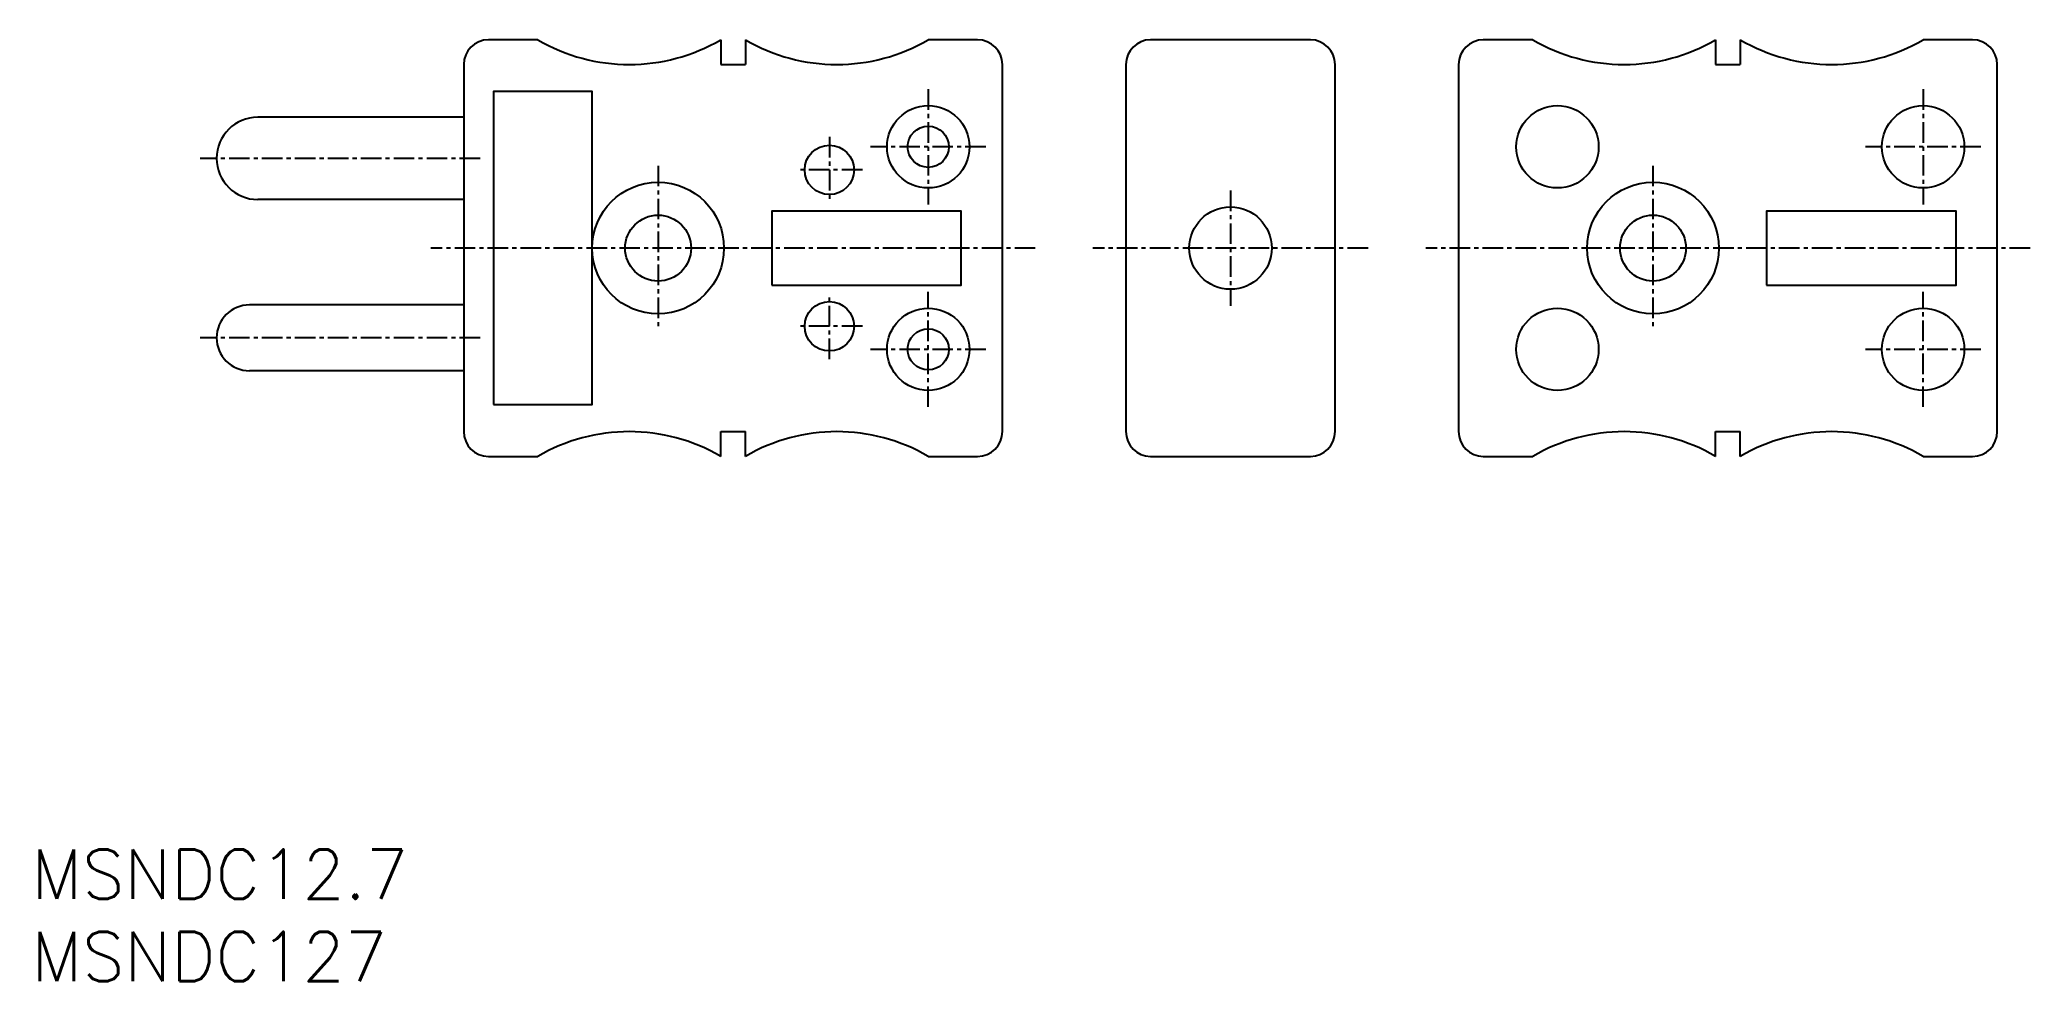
# Model space of a CAD drawing. Extents: x 76 to 197, y 60 to 118.
import ezdxf
from ezdxf.enums import TextEntityAlignment as Align

# ---------------------------------------------------------------- set-up
doc = ezdxf.new("R2010")
doc.units = 0
doc.linetypes.add('CENTER', pattern=[2, 1.25, -0.25, 0.25, -0.25])
doc.layers.get('0').update_dxf_attribs({"linetype": 'CONTINUOUS'})
doc.layers.add('CENTER', color=1, linetype='CENTER')
doc.styles.get("Standard").update_dxf_attribs({"font": 'txt.shx', "bigfont": 'extfont.shx'})

msp = doc.modelspace()

# ---------------------------------------------------------------- linework, layer by layer
at = {"color": 7, "linetype": 'CONTINUOUS'}
for p, q in [((117.55, 117.65), (117.55, 116.15)), ((119.05, 117.65), (119.05, 116.15)), ((177.95, 117.65), (177.95, 116.15)), ((179.45, 117.65), (179.45, 116.15)), ((117.55, 116.15), (119.05, 116.15)), ((177.95, 116.15), (179.45, 116.15)), ((101.95, 112.95), (89.45, 112.95)), ((101.95, 107.95), (89.45, 107.95)), ((101.95, 101.55), (88.95, 101.55)), ((101.95, 97.55), (88.95, 97.55)), ((117.55, 92.35), (117.55, 93.85)), ((117.55, 93.85), (119.05, 93.85)), ((119.05, 92.35), (119.05, 93.85)), ((177.95, 93.85), (179.45, 93.85)), ((177.95, 92.35), (177.95, 93.85)), ((179.45, 92.35), (179.45, 93.85))]:
    msp.add_line(p, q, dxfattribs=at)
for points in [[(106.45, 117.65), (103.45, 117.65, 0.41421356), (101.95, 116.15), (101.95, 93.85, 0.41421356), (103.45, 92.35), (106.45, 92.35)], [(130.15, 92.35), (133.15, 92.35, 0.41421356), (134.65, 93.85), (134.65, 116.15, 0.41421356), (133.15, 117.65), (130.15, 117.65)], [(166.85, 117.65), (163.85, 117.65, 0.41421356), (162.35, 116.15), (162.35, 93.85, 0.41421356), (163.85, 92.35), (166.85, 92.35)], [(190.55, 92.35), (193.55, 92.35, 0.41421356), (195.05, 93.85), (195.05, 116.15, 0.41421356), (193.55, 117.65), (190.55, 117.65)]]:
    msp.add_lwpolyline(points, format="xyb", dxfattribs=at)
msp.add_lwpolyline([(142.15, 116.15), (142.15, 93.85, 0.41421356), (143.65, 92.35), (153.35, 92.35, 0.41421356), (154.85, 93.85), (154.85, 116.15, 0.41421356), (153.35, 117.65), (143.65, 117.65, 0.41421356)], format="xyb", close=True, dxfattribs=at)
for points in [[(103.75, 95.5), (109.75, 95.5), (109.75, 114.5), (103.75, 114.5)], [(120.65, 102.75), (132.15, 102.75), (132.15, 107.25), (120.65, 107.25)], [(181.05, 102.75), (192.55, 102.75), (192.55, 107.25), (181.05, 107.25)]]:
    msp.add_lwpolyline(points, close=True, dxfattribs=at)
for centre, radius in [((130.15, 111.15), 2.5), ((168.35, 111.15), 2.5), ((190.55, 111.15), 2.5), ((130.15, 111.15), 1.25), ((124.15, 109.75), 1.5), ((113.75, 105), 4), ((174.15, 105), 4), ((113.75, 105), 2), ((148.5, 105), 2.5), ((174.15, 105), 2), ((124.15, 100.25), 1.5), ((130.15, 98.85), 2.5), ((168.35, 98.85), 2.5), ((190.55, 98.85), 2.5), ((130.15, 98.85), 1.25)]:
    msp.add_circle(centre, radius, dxfattribs=at)
for centre, radius, start, end in [((112, 127.1675), 11.0175, 239.751985, 300.248015), ((124.6, 127.1675), 11.0175, 239.751985, 300.248015), ((172.4, 127.1675), 11.0175, 239.751985, 300.248015), ((185, 127.1675), 11.0175, 239.751985, 300.248015), ((89.45, 110.45), 2.5, 90, 270), ((88.95, 99.55), 2, 90, 270), ((112, 82.8325), 11.0175, 59.751985, 120.248015), ((124.6, 82.8325), 11.0175, 59.751985, 120.248015), ((172.4, 82.8325), 11.0175, 59.751985, 120.248015), ((185, 82.8325), 11.0175, 59.751985, 120.248015)]:
    msp.add_arc(centre, radius, start, end, dxfattribs=at)
at = {"layer": 'CENTER', "color": 1, "linetype": 'CENTER'}
for p, q in [((130.15, 114.65), (130.15, 107.65)), ((190.55, 114.65), (190.55, 107.65)), ((124.15, 111.75), (124.15, 107.75)), ((102.95, 110.45), (85.95, 110.45)), ((113.75, 110), (113.75, 100)), ((133.65, 111.15), (126.65, 111.15)), ((174.15, 110), (174.15, 100)), ((194.05, 111.15), (187.05, 111.15)), ((126.15, 109.75), (122.15, 109.75)), ((148.5, 108.5), (148.5, 101.5)), ((136.65, 105), (99.95, 105)), ((156.85, 105), (140.15, 105)), ((197.05, 105), (160.35, 105)), ((124.15, 98.25), (124.15, 102.25)), ((130.15, 95.35), (130.15, 102.35)), ((190.55, 95.35), (190.55, 102.35)), ((102.95, 99.55), (85.95, 99.55)), ((126.15, 100.25), (122.15, 100.25)), ((133.65, 98.85), (126.65, 98.85)), ((194.05, 98.85), (187.05, 98.85))]:
    msp.add_line(p, q, dxfattribs=at)

# ---------------------------------------------------------------- texts
at = {"color": 7, "linetype": 'CONTINUOUS'}
for s, p in [('MSNDC12.7', (75.6991, 66.9742)), ('MSNDC127', (75.6991, 61.9742))]:
    msp.add_text(s, height=3, dxfattribs=at).set_placement(p, align=Align.MIDDLE_LEFT)

doc.saveas('drawing.dxf')
